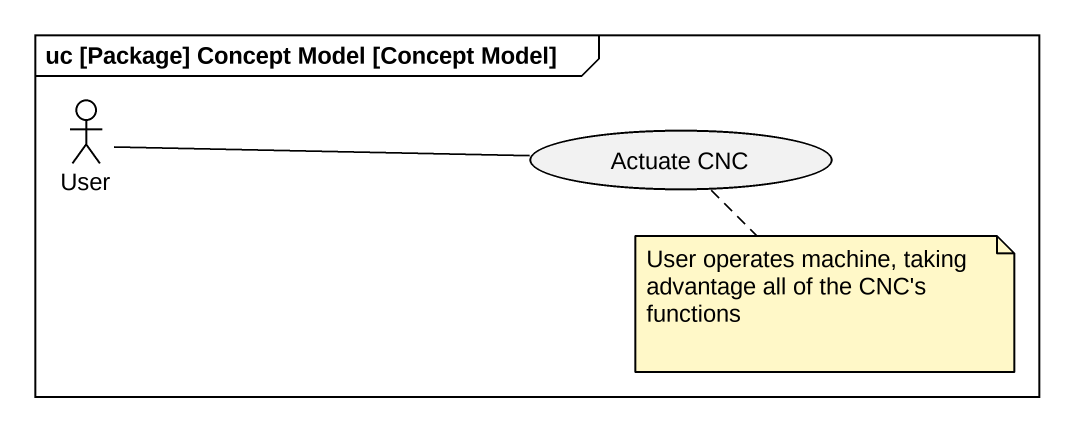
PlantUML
@startuml
mainframe uc [Package] Concept Model [Concept Model]
actor User
usecase "Actuate CNC" as Actuate_CNC
Actuate_CNC -left- User
note bottom of Actuate_CNC : User operates machine, taking advantage all of the CNC's functions
@enduml
